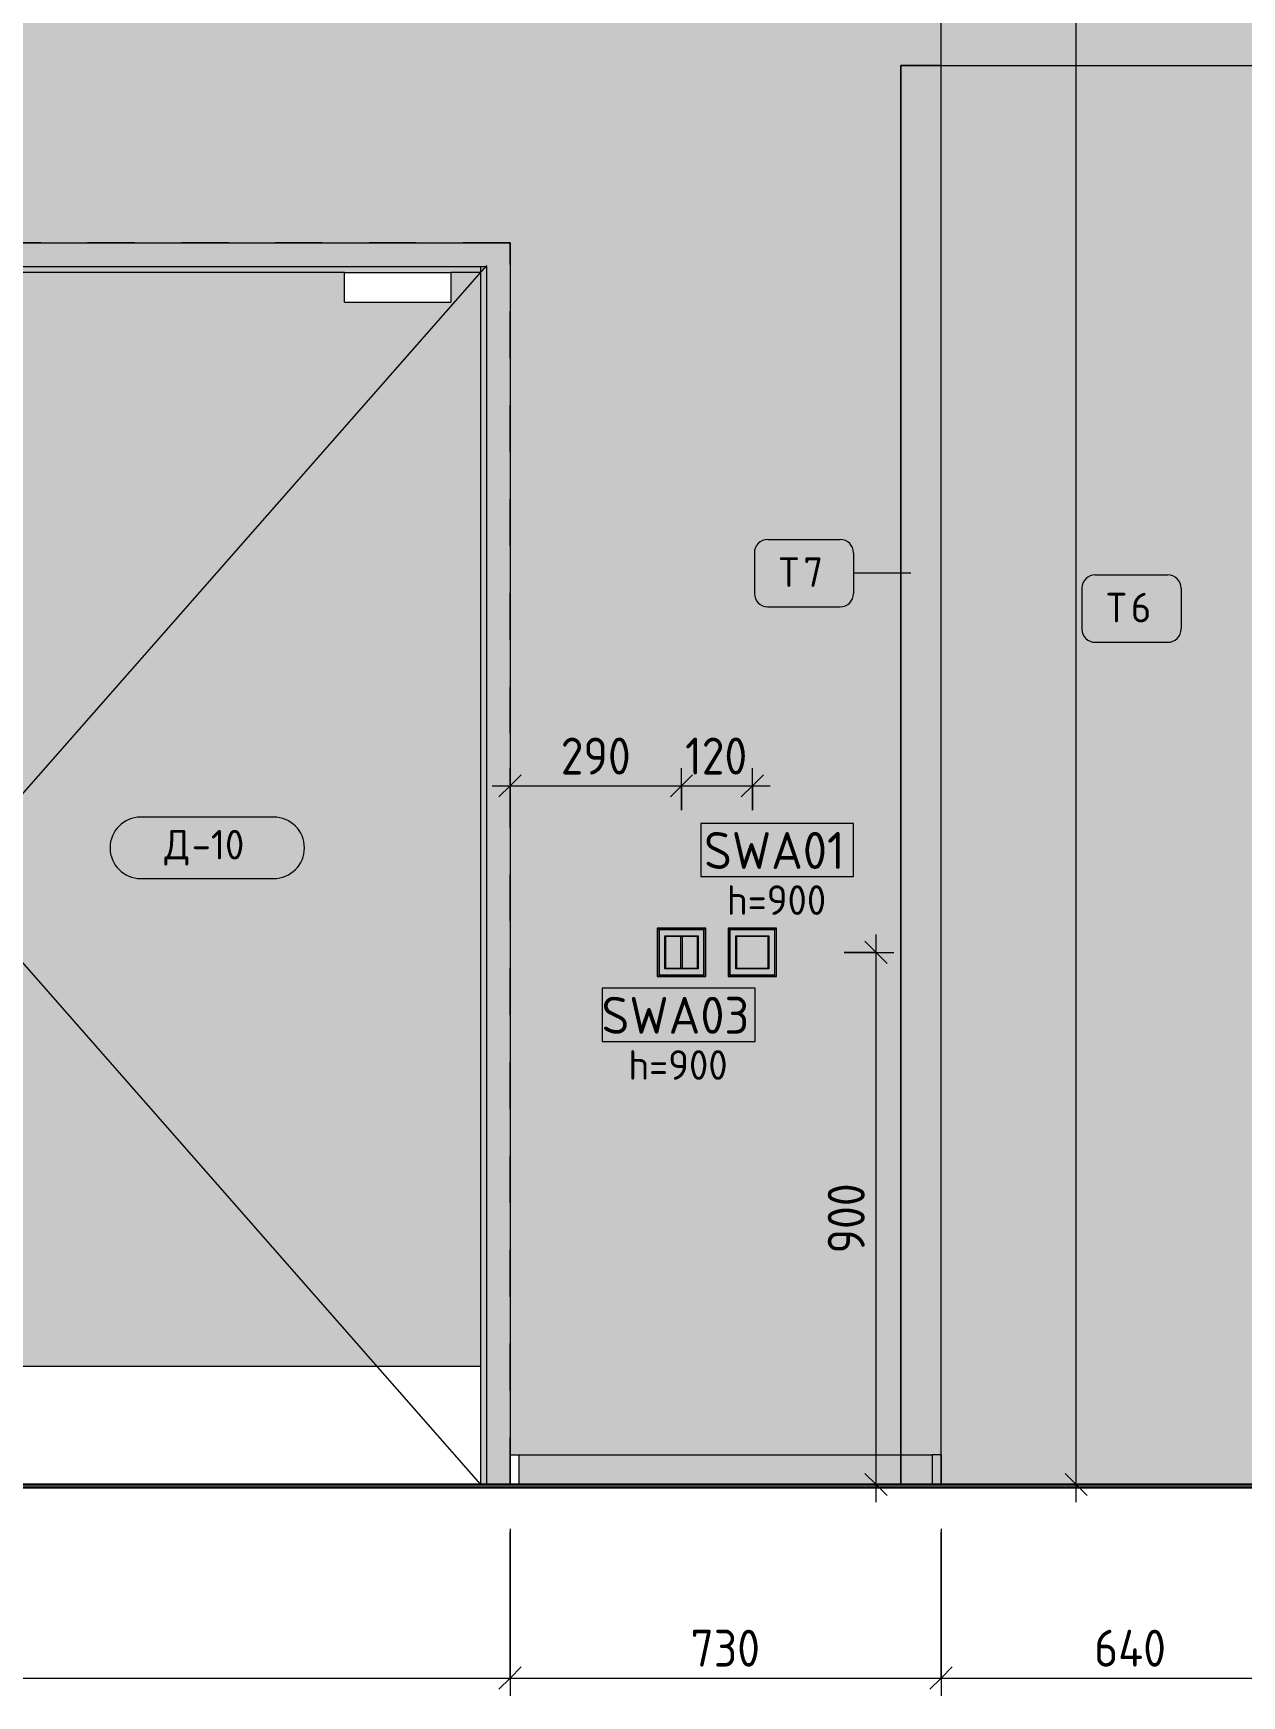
# Model space of a CAD drawing. Header units: millimetres. Extents: x 39486 to 115248, y -1987 to 27400.
# Drawn here: x 98013 to 100057, y 3843 to 6655 of the extents above; entities that cross this region are included whole.
import ezdxf

# ---------------------------------------------------------------- set-up
doc = ezdxf.new("R2010")
doc.units = ezdxf.units.MM
doc.linetypes.add('Штрих', pattern=[158.75, 79.375, -79.375])
for name, color, linetype, lineweight in [('A-ANNO-DIMS', 7, 'Continuous', 9), ('A-ANNO-DIMS-25', 7, 'Continuous', 9), ('A-DOOR', 7, 'Continuous', 9), ('A-DOOR-2', 7, 'Штрих', 9), ('A-DOOR-FRAM-1', 7, 'Continuous', 9), ('A-DOOR-IDEN', 7, 'Continuous', 9), ('A-GENM', 7, 'Continuous', 9), ('A-WALL-PATT', 7, 'Continuous', 9), ('E-ELEC-FIXT-IDEN', 7, 'Continuous', 9), ('I-FURN-IDEN', 7, 'Continuous', 9), ('I-WALL', 7, 'Continuous', 9), ('Электрические приборы', 7, 'Continuous', 9)]:
    doc.layers.add(name, color=color, linetype=linetype, lineweight=lineweight)
for name, color, linetype, lineweight, true_color in [('A-DETL', 9, 'Continuous', 9, 0x808080), ('A-FLOR-1', 7, 'Continuous', 9, 0x787878), ('A-FLOR-FNSH-2', 7, 'Continuous', 30, 0x3c3c3c), ('I-FURN-2', 7, 'Continuous', 9, 0xacacac), ('I-FURN-3', 7, 'Continuous', 9, 0xc0c0c0), ('I-FURN-4', 7, 'Continuous', 9, 0x949494), ('I-FURN-5', 7, 'Continuous', 9, 0x9e9e9e)]:
    doc.layers.add(name, color=color, linetype=linetype, lineweight=lineweight, true_color=true_color)
doc.layers.add('I-FURN-109', color=7, linetype='Continuous', lineweight=9, true_color=0x7f7f7f, transparency=0.7)
doc.styles.add('GOST Common_2', font='GOST_Common.ttf', dxfattribs={"height": 50})
doc.styles.add('GOST Common_4', font='GOST_Common.ttf', dxfattribs={"height": 62.5})
doc.styles.add('ISOCPEUR_1', font='isocpeur.ttf', dxfattribs={"width": 0.9, "height": 62.5})
doc.dimstyles.new('ISO-2_5_0_9К_БОЛЬШОЙ_1', dxfattribs={"dimscale": 304.8, "dimtxt": 62.248823, "dimasz": 0.123031, "dimexe": 0.098425, "dimexo": 0.246063, "dimgap": 0, "dimtad": 1, "dimdec": 0, "dimrnd": 10, "dimzin": 0, "dimdsep": 46, "dimtxsty": 'ISOCPEUR_1', "dimblk1": 'OBLIQUE', "dimblk2": 'OBLIQUE', "dimsah": 1, "dimcen": 0.09, "dimdle": 0.098425, "dimazin": 0, "dimtfac": 1, "dimtdec": 4, "dimtix": 1, "dimtmove": 0, "dimatfit": 3, "dimfxl": 1, "dimtvp": 1, "dimtolj": 1, "dimtzin": 0, "dimarcsym": 2})

# ---------------------------------------------------------------- blocks, each defined once
blk = doc.blocks.new('110_Дверь_СКБ_2Ст - Д-10 1800x2100h_Актовый зал EI30-32403870-Развертка 2_19-2')
at = {"layer": 'A-DOOR'}
h = blk.add_hatch(color=256, dxfattribs=at)
h.paths.add_polyline_path([(-25025, 4400), (-25000, 4400), (-25000, 6250), (-25670, 6250), (-25670, 6200), (-25850, 6200), (-25850, 6250), (-25900, 6250), (-25900, 4400)])
h.paths.add_polyline_path([(-25077.9, 5035.1), (-25085.3, 5035.5), (-25092.5, 5037.7), (-25099.4, 5042.2), (-25104, 5047), (-25107.7, 5053.5), (-25109.7, 5060.7), (-25109.7, 5068.8), (-25108, 5075.6), (-25104, 5082.8), (-25099.4, 5087.9), (-25093.1, 5092), (-25085.9, 5094.4), (-25078.4, 5095), (-25070.9, 5093.6), (-25064.1, 5090.4), (-25058.2, 5085.6), (-25053.7, 5079.5), (-25051, 5072.5), (-25050, 5065), (-25051, 5057.5), (-25053.7, 5050.6), (-25058, 5044.6), (-25063.8, 5039.8), (-25070.5, 5036.5), (-25075.8, 5035.5)])
h.paths.add_polyline_path([(-25079.5, 5165), (-25088.5, 5166), (-25096.9, 5169.3), (-25104.2, 5174.7), (-25109.9, 5181.7), (-25113.5, 5190), (-25210, 5190), (-25212.6, 5190.3), (-25215, 5191.3), (-25217.1, 5192.9), (-25218.7, 5195), (-25219.7, 5197.4), (-25220, 5200), (-25219.7, 5202.6), (-25218.7, 5205), (-25217.1, 5207.1), (-25215, 5208.7), (-25212.6, 5209.7), (-25210, 5210), (-25113.5, 5210), (-25109.9, 5218.3), (-25104.2, 5225.3), (-25096.9, 5230.7), (-25088.5, 5234), (-25079.5, 5235), (-25070.5, 5233.7), (-25062.2, 5230.1), (-25055.1, 5224.6), (-25049.6, 5217.3), (-25046.2, 5209), (-25045, 5200), (-25046.6, 5190), (-25049.6, 5182.7), (-25055.1, 5175.4), (-25062.2, 5169.9), (-25071.3, 5166.2), (-25077.4, 5165.3)])
blk.add_hatch(color=256, dxfattribs=at).paths.add_polyline_path([(-25000, 4400), (-24100, 4400), (-24100, 6250), (-24150, 6250), (-24150, 6200), (-24330, 6200), (-24330, 6250), (-25000, 6250), (-25000, 5367.2)])
at = {"layer": 'A-DOOR-FRAM-1'}
for points in [[(-24087.5, 4200), (-24050, 4200), (-24050, 6300), (-25950, 6300), (-25950, 4200), (-25910, 4200), (-25910, 6260), (-24090, 6260), (-24090, 4200)], [(-25900, 4200), (-25900, 6260), (-25910, 6260), (-25910, 4200)], [(-25000, 6250), (-24100, 6250), (-24100, 6260), (-25900, 6260), (-25900, 6250), (-25025, 6250)], [(-24090, 4200), (-24090, 6260), (-24100, 6260), (-24100, 4200)]]:
    blk.add_hatch(color=256, dxfattribs=at).paths.add_polyline_path(points)
at = {"layer": 'A-DOOR'}
for p, q in [((-25850, 6250), (-25900, 6250)), ((-25900, 4400), (-25900, 6250)), ((-25670, 6250), (-25850, 6250)), ((-25850, 6250), (-25850, 6200)), ((-25000, 6250), (-25670, 6250)), ((-25670, 6200), (-25670, 6250)), ((-24330, 6250), (-25000, 6250)), ((-25000, 4400), (-25000, 6250)), ((-25000, 6250), (-25000, 4400)), ((-24330, 6250), (-24150, 6250)), ((-24330, 6200), (-24330, 6250)), ((-24100, 6250), (-24150, 6250)), ((-24150, 6250), (-24150, 6200)), ((-24100, 6250), (-24100, 4400)), ((-25850, 6200), (-25670, 6200)), ((-24330, 6200), (-24150, 6200)), ((-25210, 5210), (-25080, 5210)), ((-25080, 5210), (-25113.5, 5210)), ((-25080, 5190), (-25210, 5190)), ((-25113.5, 5190), (-25080, 5190)), ((-25000, 4400), (-25900, 4400)), ((-25900, 4400), (-25900, 4200)), ((-25000, 4400), (-24100, 4400)), ((-25000, 4400), (-25000, 4200)), ((-25000, 4200), (-25000, 4400)), ((-24100, 4400), (-24100, 4200))]:
    blk.add_line(p, q, dxfattribs=at)
for centre, radius, start, end in [((-25080, 5200), 35, 0, 163.3985), ((-25210, 5200), 10, 90, 270), ((-25080, 5200), 10, 270, 90), ((-25080, 5200), 10, 270, 90), ((-25080, 5200), 35, 196.6015, 0), ((-25080, 5065), 30, 0, 188.1699), ((-25080, 5065), 30, 188.1699, 0)]:
    blk.add_arc(centre, radius, start, end, dxfattribs=at)
at = {"layer": 'A-DOOR-2'}
for p, q in [((-24050, 6300), (-25950, 6300)), ((-25950, 4200), (-25950, 6300)), ((-24050, 6300), (-25950, 6300)), ((-25950, 4200), (-25950, 6300)), ((-24050, 4200), (-24050, 6300)), ((-24050, 4200), (-24050, 6300))]:
    blk.add_line(p, q, dxfattribs=at)
at = {"layer": 'A-DOOR-FRAM-1'}
for p, q in [((-25910, 4200), (-25910, 6260)), ((-25910, 6260), (-24090, 6260)), ((-25900, 6250), (-25900, 6260)), ((-25900, 6260), (-25900, 4400)), ((-25850, 6250), (-25900, 6250)), ((-24330, 6250), (-25670, 6250)), ((-24100, 6250), (-24150, 6250)), ((-24100, 6260), (-24100, 6250)), ((-24100, 6260), (-24100, 4400)), ((-24090, 6260), (-24090, 4200))]:
    blk.add_line(p, q, dxfattribs=at)
blk = doc.blocks.new('Плинтус - Плинтус темный _ст_школа_-33176512-Развертка 2_19-2')
at = {"layer": 'A-GENM'}
blk.add_hatch(color=256, dxfattribs=at).paths.add_polyline_path([(-23389, 4200), (-23389, 4250), (-24035, 4250), (-24035, 4200)])
for p, q in [((-24049, 4250), (-24035, 4250)), ((-24035, 4250), (-23389, 4250)), ((-24035, 4250), (-24035, 4200)), ((-23389, 4250), (-23336, 4250)), ((-23389, 4200), (-24035, 4200)), ((-23336, 4200), (-23389, 4200))]:
    blk.add_line(p, q, dxfattribs=at)
blk = doc.blocks.new('Плинтус - Плинтус темный _ст_школа_-33176514-Развертка 2_19-2')
at = {"layer": 'A-GENM'}
for p, q in [((-23321, 4250), (-23336, 4250)), ((-23336, 4250), (-23336, 4200)), ((-23321, 4250), (-23321, 4200)), ((-23321, 4200), (-23336, 4200))]:
    blk.add_line(p, q, dxfattribs=at)
blk = doc.blocks.new('Switch1 - Svitch х2-27773486-Развертка 2_19-2')
at = {"layer": 'Электрические приборы'}
h = blk.add_hatch(color=256, dxfattribs=at)
h.paths.add_polyline_path([(-23759, 5059), (-23719, 5059), (-23719, 5141), (-23801, 5141), (-23801, 5059), (-23761, 5059)])
h.paths.add_polyline_path([(-23732, 5060), (-23800, 5060), (-23800, 5140), (-23720, 5140), (-23720, 5060), (-23722, 5060)])
h = blk.add_hatch(color=256, dxfattribs=at)
h.paths.add_polyline_path([(-23798, 5138), (-23732, 5128), (-23732, 5072), (-23798, 5062), (-23788, 5072), (-23788, 5128)])
h.paths.add_polyline_path([(-23788, 5062), (-23722, 5062), (-23722, 5138), (-23798, 5138), (-23798, 5062)])
h = blk.add_hatch(color=256, dxfattribs=at)
h.paths.add_polyline_path([(-23798, 5062), (-23733, 5072), (-23788, 5072)])
h.paths.add_polyline_path([(-23735.9, 5073), (-23733, 5073), (-23733, 5127), (-23787, 5127), (-23787, 5073)])
h.paths.add_polyline_path([(-23787.5, 5128), (-23733, 5128.2), (-23798, 5138), (-23788, 5128)])
for p, q in [((-23801, 5141), (-23801, 5059)), ((-23719, 5141), (-23801, 5141)), ((-23800, 5140), (-23720, 5140)), ((-23800, 5060), (-23800, 5140)), ((-23798, 5138), (-23798, 5062)), ((-23722, 5138), (-23798, 5138)), ((-23798, 5138), (-23798, 5062)), ((-23722, 5138), (-23798, 5138)), ((-23788, 5128), (-23732, 5128)), ((-23788, 5072), (-23788, 5128)), ((-23788, 5128), (-23732, 5128)), ((-23788, 5072), (-23788, 5128)), ((-23761, 5127), (-23787, 5127)), ((-23787, 5127), (-23787, 5073)), ((-23787, 5127), (-23787, 5073)), ((-23733, 5127), (-23787, 5127)), ((-23761, 5073), (-23761, 5127)), ((-23759, 5127), (-23759, 5073)), ((-23733, 5127), (-23759, 5127)), ((-23733, 5073), (-23733, 5127)), ((-23733, 5073), (-23733, 5127)), ((-23732, 5128), (-23732, 5072)), ((-23732, 5128), (-23732, 5072)), ((-23722, 5062), (-23722, 5138)), ((-23722, 5062), (-23722, 5138)), ((-23720, 5140), (-23720, 5060)), ((-23719, 5059), (-23719, 5141)), ((-23798, 5062), (-23722, 5062)), ((-23798, 5062), (-23722, 5062)), ((-23732, 5072), (-23788, 5072)), ((-23732, 5072), (-23788, 5072)), ((-23787, 5073), (-23761, 5073)), ((-23787, 5073), (-23733, 5073)), ((-23759, 5073), (-23733, 5073)), ((-23801, 5059), (-23719, 5059)), ((-23720, 5060), (-23800, 5060))]:
    blk.add_line(p, q, dxfattribs=at)
blk = doc.blocks.new('Switch1 - Svitch х1-27451173-Развертка 2_19-2')
at = {"layer": 'Электрические приборы'}
h = blk.add_hatch(color=256, dxfattribs=at)
h.paths.add_polyline_path([(-23667.2, 5059), (-23599.2, 5059), (-23599.2, 5141), (-23681.2, 5141), (-23681.2, 5059), (-23668.2, 5059)])
h.paths.add_polyline_path([(-23678.2, 5060), (-23680.2, 5060), (-23680.2, 5140), (-23600.2, 5140), (-23600.2, 5060), (-23668.2, 5060)])
h = blk.add_hatch(color=256, dxfattribs=at)
h.paths.add_polyline_path([(-23668.2, 5062), (-23602.2, 5062), (-23602.2, 5138), (-23678.2, 5138), (-23678.2, 5062)])
h.paths.add_polyline_path([(-23623.1, 5072), (-23668.2, 5072), (-23668.2, 5128), (-23612.2, 5128), (-23612.2, 5072), (-23618.7, 5072)])
h.paths.add_polyline_path([(-23623.5, 5073), (-23613.2, 5073), (-23613.2, 5127), (-23667.2, 5127), (-23667.2, 5073)])
for p, q in [((-23599.2, 5141), (-23681.2, 5141)), ((-23681.2, 5141), (-23681.2, 5059)), ((-23680.2, 5060), (-23680.2, 5140)), ((-23680.2, 5140), (-23600.2, 5140)), ((-23602.2, 5138), (-23678.2, 5138)), ((-23678.2, 5138), (-23678.2, 5062)), ((-23668.2, 5072), (-23668.2, 5128)), ((-23668.2, 5128), (-23612.2, 5128)), ((-23613.2, 5127), (-23667.2, 5127)), ((-23667.2, 5127), (-23667.2, 5073)), ((-23613.2, 5073), (-23613.2, 5127)), ((-23612.2, 5128), (-23612.2, 5072)), ((-23602.2, 5062), (-23602.2, 5138)), ((-23600.2, 5140), (-23600.2, 5060)), ((-23599.2, 5059), (-23599.2, 5141)), ((-23678.2, 5062), (-23602.2, 5062)), ((-23612.2, 5072), (-23668.2, 5072)), ((-23667.2, 5073), (-23613.2, 5073)), ((-23681.2, 5059), (-23599.2, 5059)), ((-23600.2, 5060), (-23680.2, 5060))]:
    blk.add_line(p, q, dxfattribs=at)
blk = doc.blocks.new('Мат в спортивном зале - Т7-31175720-Развертка 2_19-2')
at = {"layer": 'I-FURN-109'}
for points in [[(-23336, 4250), (-23321, 4250), (-23321, 6600), (-23389, 6600), (-23389, 4250), (-23337.4, 4250)], [(-23389, 4200), (-23336, 4200), (-23336, 4250), (-23389, 4250)]]:
    blk.add_hatch(color=256, dxfattribs=at).paths.add_polyline_path(points)
at = {"layer": 'I-FURN-2'}
for q in [(-23321, 6600), (-23389, 4200)]:
    blk.add_line((-23389, 6600), q, dxfattribs=at)
at = {"layer": 'I-FURN-4'}
blk.add_line((-23389, 4200), (-23336, 4200), dxfattribs=at)
at = {"layer": 'I-FURN-5'}
for p, q in [((-23321, 6600), (-23389, 6600)), ((-23389, 6600), (-23389, 4200)), ((-23336, 4200), (-23389, 4200))]:
    blk.add_line(p, q, dxfattribs=at)
blk = doc.blocks.new('Мат в спортивном зале - Т6-V79-Развертка 2_19-2')
at = {"layer": 'I-FURN-109'}
for points in [[(-23321, 4200), (-22679, 4200), (-22679, 6600), (-23321, 6600), (-23321, 4202.9)], [(-23336, 4200), (-23321, 4200), (-23321, 4250), (-23336, 4250), (-23336, 4246)]]:
    blk.add_hatch(color=256, dxfattribs=at).paths.add_polyline_path(points)
at = {"layer": 'I-FURN-2'}
for q in [(-22611, 6600), (-22609, 4200)]:
    blk.add_line((-22609, 6600), q, dxfattribs=at)
at = {"layer": 'I-FURN-3'}
for p, q in [((-23389, 6600), (-22609, 6600)), ((-23389, 6600), (-23389, 4200)), ((-22609, 6600), (-22609, 4200))]:
    blk.add_line(p, q, dxfattribs=at)
at = {"layer": 'I-FURN-4'}
for p, q in [((-23389, 4200), (-23336, 4200)), ((-22679, 4200), (-22611, 4200))]:
    blk.add_line(p, q, dxfattribs=at)
at = {"layer": 'I-FURN-5'}
for p, q in [((-23321, 6600), (-23389, 6600)), ((-23389, 4200), (-23389, 6600)), ((-22611, 6600), (-22679, 6600)), ((-22611, 4200), (-22609, 4200))]:
    blk.add_line(p, q, dxfattribs=at)
blk = doc.blocks.new('DIMBLOCK93-Развертка 2_19-2')
at = {"layer": 'A-ANNO-DIMS-25'}
for p, q in [((96919.4, 4125), (96919.4, 3842.5)), ((96919.4, 3872.5), (96919.4, 4120)), ((98819.4, 4125), (98819.4, 3842.5)), ((98819.4, 3872.5), (98819.4, 4120)), ((96919.4, 3872.5), (98819.4, 3872.5))]:
    blk.add_line(p, q, dxfattribs=at)
at = {"layer": 'A-ANNO-DIMS-25', "lineweight": 20}
for p, q in [((96919.4, 3872.5), (96938.1, 3891.3)), ((98819.4, 3872.5), (98838.1, 3891.3)), ((96919.4, 3872.5), (96900.6, 3853.8)), ((98819.4, 3872.5), (98800.6, 3853.8))]:
    blk.add_line(p, q, dxfattribs=at)
at = {"layer": 'A-ANNO-DIMS-25', "color": 0, "insert": (97795.8, 3954.2), "char_height": 62.5, "width": 176.691, "attachment_point": 1, "line_spacing_factor": 1.149209, "style": 'ISOCPEUR_1'}
blk.add_mtext('1900', dxfattribs=at)
blk = doc.blocks.new('_Oblique')
at = {"color": 0, "linetype": 'ByBlock', "lineweight": -2}
blk.add_line((-0.5, -0.5), (0.5, 0.5), dxfattribs=at)
blk = doc.blocks.new('DIMBLOCK94-Развертка 2_19-2')
at = {"layer": 'A-ANNO-DIMS-25'}
for p, q in [((98819.4, 4125), (98819.4, 3842.5)), ((98819.4, 3872.5), (98819.4, 4120)), ((99548.4, 4125), (99548.4, 3842.5)), ((99548.4, 3872.5), (99548.4, 4120)), ((98819.4, 3872.5), (99548.4, 3872.5))]:
    blk.add_line(p, q, dxfattribs=at)
at = {"layer": 'A-ANNO-DIMS-25', "lineweight": 20}
for p, q in [((98819.4, 3872.5), (98838.1, 3891.3)), ((99548.4, 3872.5), (99567.1, 3891.3)), ((98819.4, 3872.5), (98800.6, 3853.8)), ((99548.4, 3872.5), (99529.6, 3853.8))]:
    blk.add_line(p, q, dxfattribs=at)
at = {"layer": 'A-ANNO-DIMS-25', "color": 0, "insert": (99124.6, 3954.2), "char_height": 62.5, "width": 142.215, "attachment_point": 1, "line_spacing_factor": 1.149209, "style": 'ISOCPEUR_1'}
blk.add_mtext('730', dxfattribs=at)
blk = doc.blocks.new('DIMBLOCK95-Развертка 2_19-2')
at = {"layer": 'A-ANNO-DIMS-25'}
for p, q in [((99548.4, 4125), (99548.4, 3842.5)), ((99548.4, 3872.5), (99548.4, 4120)), ((100190.4, 4125), (100190.4, 3842.5)), ((100190.4, 3872.5), (100190.4, 4120)), ((99548.4, 3872.5), (100190.4, 3872.5))]:
    blk.add_line(p, q, dxfattribs=at)
at = {"layer": 'A-ANNO-DIMS-25', "lineweight": 20}
for p, q in [((99548.4, 3872.5), (99567.1, 3891.3)), ((100190.4, 3872.5), (100209.1, 3891.3)), ((99548.4, 3872.5), (99529.6, 3853.8)), ((100190.4, 3872.5), (100171.6, 3853.8))]:
    blk.add_line(p, q, dxfattribs=at)
at = {"layer": 'A-ANNO-DIMS-25', "color": 0, "insert": (99807.1, 3954.2), "char_height": 62.5, "width": 149.397, "attachment_point": 1, "line_spacing_factor": 1.149209, "style": 'ISOCPEUR_1'}
blk.add_mtext('640', dxfattribs=at)
blk = doc.blocks.new('DIMBLOCK102-Развертка 2_19-2')
at = {"layer": 'A-ANNO-DIMS-25', "lineweight": 20}
for p, q in [((99776.7, 11860), (99758, 11878.8)), ((99776.7, 11860), (99795.5, 11841.2)), ((99776.7, 4200), (99758, 4218.7)), ((99776.7, 4200), (99795.5, 4181.2))]:
    blk.add_line(p, q, dxfattribs=at)
at = {"layer": 'A-ANNO-DIMS-25'}
for p, q in [((99776.7, 4170), (99776.7, 11890)), ((99825.2, 11860), (99746.7, 11860)), ((99776.7, 11860), (99825.2, 11860)), ((99828.6, 4200), (99746.7, 4200)), ((99776.7, 4200), (99828.6, 4200))]:
    blk.add_line(p, q, dxfattribs=at)
at = {"layer": 'A-ANNO-DIMS-25', "color": 0, "insert": (99695.1, 7951), "char_height": 62.5, "width": 189.619, "attachment_point": 1, "rotation": 90, "line_spacing_factor": 1.149209, "style": 'ISOCPEUR_1'}
blk.add_mtext('7660', dxfattribs=at)
blk = doc.blocks.new('М_силовых электроприборов_РАЗВЕРТКИ - Типоразмер_примечание-27444908-Развертка 2_19-2')
at = {"layer": 'E-ELEC-FIXT-IDEN'}
for p, q in [((-23635.7, 5039.3), (-23894, 5039.3)), ((-23894, 5039.3), (-23894, 4949.2)), ((-23635.7, 4949.2), (-23635.7, 5039.3)), ((-23894, 4949.2), (-23635.7, 4949.2))]:
    blk.add_line(p, q, dxfattribs=at)
blk = doc.blocks.new('DIMBLOCK103-Развертка 2_19-2')
at = {"layer": 'A-ANNO-DIMS-25', "lineweight": 20}
for p, q in [((99438.3, 5100), (99419.6, 5118.7)), ((99438.3, 5100), (99457.1, 5081.2)), ((99438.3, 4200), (99419.6, 4218.7)), ((99438.3, 4200), (99457.1, 4181.2))]:
    blk.add_line(p, q, dxfattribs=at)
at = {"layer": 'A-ANNO-DIMS-25'}
for p, q in [((99438.3, 4170), (99438.3, 5130)), ((99384.2, 5100), (99468.3, 5100)), ((99438.3, 5100), (99384.2, 5100)), ((99469.4, 4200), (99408.3, 4200)), ((99438.3, 4200), (99469.4, 4200))]:
    blk.add_line(p, q, dxfattribs=at)
at = {"layer": 'A-ANNO-DIMS-25', "color": 0, "insert": (99356.7, 4590.7), "char_height": 62.5, "width": 142.215, "attachment_point": 1, "rotation": 90, "line_spacing_factor": 1.149209, "style": 'ISOCPEUR_1'}
blk.add_mtext('900', dxfattribs=at)
blk = doc.blocks.new('DIMBLOCK104-Развертка 2_19-2')
at = {"layer": 'A-ANNO-DIMS-25'}
for p, q in [((98819.4, 5333.2), (98819.4, 5411.7)), ((99109.4, 5340.3), (99109.4, 5411.7)), ((98789.4, 5381.7), (99109.4, 5381.7)), ((98819.4, 5381.7), (98819.4, 5333.2)), ((99109.4, 5381.7), (99109.4, 5340.3))]:
    blk.add_line(p, q, dxfattribs=at)
at = {"layer": 'A-ANNO-DIMS-25', "lineweight": 20}
for p, q in [((98819.4, 5381.7), (98838.1, 5400.4)), ((99109.4, 5381.7), (99128.1, 5400.4)), ((98819.4, 5381.7), (98800.6, 5362.9)), ((99109.4, 5381.7), (99090.6, 5362.9))]:
    blk.add_line(p, q, dxfattribs=at)
at = {"layer": 'A-ANNO-DIMS-25', "color": 0, "insert": (98905.1, 5463.3), "char_height": 62.5, "width": 142.215, "attachment_point": 1, "line_spacing_factor": 1.149209, "style": 'ISOCPEUR_1'}
blk.add_mtext('290', dxfattribs=at)
blk = doc.blocks.new('DIMBLOCK105-Развертка 2_19-2')
at = {"layer": 'A-ANNO-DIMS-25'}
for p, q in [((99109.4, 5340.3), (99109.4, 5411.7)), ((99229.2, 5340.3), (99229.2, 5411.7)), ((99109.4, 5381.7), (99259.2, 5381.7)), ((99109.4, 5381.7), (99109.4, 5340.3)), ((99229.2, 5381.7), (99229.2, 5340.3))]:
    blk.add_line(p, q, dxfattribs=at)
at = {"layer": 'A-ANNO-DIMS-25', "lineweight": 20}
for p, q in [((99109.4, 5381.7), (99128.1, 5400.4)), ((99229.2, 5381.7), (99247.9, 5400.4)), ((99109.4, 5381.7), (99090.6, 5362.9)), ((99229.2, 5381.7), (99210.4, 5362.9))]:
    blk.add_line(p, q, dxfattribs=at)
at = {"layer": 'A-ANNO-DIMS-25', "color": 0, "insert": (99115.4, 5463.3), "char_height": 62.5, "width": 129.286, "attachment_point": 1, "line_spacing_factor": 1.149209, "style": 'ISOCPEUR_1'}
blk.add_mtext('120', dxfattribs=at)
blk = doc.blocks.new('М_двери - Типоразмер_рамка-25223575-Развертка 2_19-2')
at = {"layer": 'A-DOOR-IDEN'}
for p, q in [((-24449.7, 5328.8), (-24674.5, 5328.8)), ((-24674.5, 5224.8), (-24449.7, 5224.8))]:
    blk.add_line(p, q, dxfattribs=at)
for centre, start, end in [((-24674.5, 5276.8), 90, 270), ((-24449.7, 5276.8), 270, 90)]:
    blk.add_arc(centre, 52, start, end, dxfattribs=at)
blk = doc.blocks.new('Марка_Мебель - В прямоуг_Balcon_Марка-25523697-Развертка 2_19-2')
at = {"layer": 'I-FURN-IDEN'}
for p, q in [((-19356.8, 6812.7), (-19234, 6812.7)), ((-19379.3, 6790.2), (-19379.3, 6721.1)), ((-19211.5, 6790.2), (-19211.5, 6721.3)), ((-19356.9, 6698.8), (-19234, 6698.8))]:
    blk.add_line(p, q, dxfattribs=at)
for centre, radius, start, end in [((-19356.8, 6790.2), 22.5, 90, 180), ((-19234, 6790.2), 22.5, 0, 90), ((-19356.9, 6721.1), 22.3, 180, 270), ((-19234, 6721.3), 22.5, 270, 0)]:
    blk.add_arc(centre, radius, start, end, dxfattribs=at)

msp = doc.modelspace()

# ---------------------------------------------------------------- hatches: boundary and pattern name
at = {"layer": 'A-FLOR-1'}
msp.add_hatch(color=256, dxfattribs=at).paths.add_polyline_path([(110519.4, 4195), (110969.4, 4195), (110969.4, 4200), (95989.4, 4200), (95989.4, 4195), (110500.9, 4195)])
h = msp.add_hatch(dxfattribs=at)
h.set_pattern_fill('FP_18', color=256, style=0, pattern_type=2)
h.set_pattern_definition([(45, (122869.386, 0), (-18.858538, 18.858538), [26.67, -4.445, 0.889, -4.445]), (45, (122869.386, 18.847), (-18.858538, 18.858538), []), (50, (122869.386, 0), (31.882273, -2.789042), [3.334, -36.671]), (355, (122869.386, 0), (-6.167438, 33.434757), [2.667, -29.337]), (100.451, (122872.043, -0.232), (25.714778, 30.644908), [2.833, -31.166]), (46.184, (122869.386, 8.89), (47.43861, -7.35742), [5.001, -55.007]), (96.636, (122873.34, 8.277), (41.54552, 43.30015), [4.25, -46.749]), (351.184, (122869.386, 8.89), (41.545944, 43.29915), [4, -44.005]), (21, (122873.83, 6.667), (26.53271, -17.896184), [3.334, -36.671]), (326, (122873.83, 6.667), (10.81533, 32.23273), [2.667, -29.337]), (71.451, (122876.042, 5.176), (37.347598, 14.33587), [2.833, -31.166]), (37.5, (122869.386, 0), (0.5409076, 14.797043), [0.8382, -28.143, 0.8382, -28.943, -29.448]), (37.5, (122869.386, 0), (0.5409076, 14.797043), [-58.763, 0.8382, -28.61]), (7.5, (122869.386, 0), (11.693745, 17.531323), [0.8382, -16.142, 0.8382, -27.476, -11.224]), (7.5, (122869.386, 0), (11.693745, 17.531323), [-45.295, 0.8382, -10.385]), (327.5, (122859.474, 0), (23.728552, -1.0023125), [0.8382, -10.274, 0.8382, -33.833, -46.006]), (327.5, (122859.474, 0), (23.728552, -1.0023125), [-45.783, 0.8382, -45.168]), (317.5, (122855.029, 0), (25.922812, 4.449889), [0.8382, -13.608, 0.8382, -22.187, -32.671]), (317.5, (122855.029, 0), (25.922812, 4.449889), [-37.471, 0.8382, -31.833])])
h.paths.add_polyline_path([(104049.4, 4194.6), (110969.7, 4194.6), (110969.7, 4195), (95989.4, 4195), (95989.4, 4194.6), (103938.3, 4194.6)])
at = {"layer": 'A-WALL-PATT'}
h = msp.add_hatch(color=256, dxfattribs=at)
h.paths.add_polyline_path([(99549.4, 6600), (100190.4, 6600), (100190.4, 11800), (99549.4, 11800), (99549.4, 7633.5)])
h.paths.add_polyline_path([(100181.9, 11810), (100190.4, 11810), (100190.4, 11860), (99549.4, 11860), (99549.4, 11810), (99719.4, 11810)])
h = msp.add_hatch(color=256, dxfattribs=at)
h.paths.add_polyline_path([(96459.4, 4200), (96459.4, 4200), (96459.4, 4250), (96919.4, 4250), (96919.4, 6300), (98819.4, 6300), (98819.4, 4200), (98820.4, 4200), (98820.4, 4250), (99480.4, 4250), (99480.4, 6600), (99548.4, 6600), (99548.4, 7670), (96390.4, 7670), (96390.4, 6600), (96458.4, 6600), (96458.4, 5000), (96459.4, 5000), (96459.4, 4473.9)])
h.paths.add_polyline_path([(99201.2, 5059), (99188.2, 5059), (99188.2, 5141), (99270.2, 5141), (99270.2, 5059), (99202.2, 5059)])
h.paths.add_polyline_path([(99147.4, 5059), (99068.4, 5059), (99068.4, 5141), (99150.4, 5141), (99150.4, 5059), (99149.4, 5059)])
h.paths.add_polyline_path([(99250.4, 5060), (99269.2, 5060), (99269.2, 5140), (99189.2, 5140), (99189.2, 5060), (99202.2, 5060)])
h.paths.add_polyline_path([(99136.4, 5060), (99149.4, 5060), (99149.4, 5140), (99069.4, 5140), (99069.4, 5060), (99133.5, 5060)])
h.paths.add_polyline_path([(99267.2, 5062), (99191.2, 5062), (99191.2, 5138), (99267.2, 5138), (99267.2, 5072)])
h.paths.add_polyline_path([(99082.4, 5062), (99071.4, 5062), (99071.4, 5138), (99147.4, 5138), (99147.4, 5062), (99108.4, 5062)])
h.paths.add_polyline_path([(99133.5, 5072), (99137.4, 5072), (99137.4, 5128), (99081.4, 5128), (99081.4, 5072), (99110.4, 5072)])
h.paths.add_polyline_path([(99201.2, 5072), (99257.2, 5072), (99257.2, 5128), (99201.2, 5128), (99201.2, 5073)])
h.paths.add_polyline_path([(99108.4, 5073), (99082.4, 5073), (99082.4, 5127), (99136.4, 5127), (99136.4, 5073), (99110.4, 5073)])
h.paths.add_polyline_path([(99202.2, 5073), (99202.2, 5127), (99256.2, 5127), (99256.2, 5073), (99245.9, 5073)])
h.paths.add_polyline_path([(97141.2, 8320), (99549.4, 8320), (99549.4, 11700), (96390.4, 11700), (96390.4, 8320), (97024, 8320)])
msp.add_hatch(color=256, dxfattribs=at).paths.add_polyline_path([(99549.4, 6600), (99549.4, 8100), (99548.4, 8100), (99548.4, 6600)])

# ---------------------------------------------------------------- linework, layer by layer
at = {"layer": 'A-DETL'}
for q in [(98779.9, 6262), (98769.4, 4200)]:
    msp.add_line((97869.4, 5225), q, dxfattribs=at)
at = {"layer": 'A-FLOR-FNSH-2'}
for p, q in [((110949.4, 4200), (95989.4, 4200)), ((95989.4, 4195), (110969.7, 4195))]:
    msp.add_line(p, q, dxfattribs=at)
at = {"layer": 'I-FURN-IDEN'}
msp.add_line((99497.2, 5741.5), (99400.4, 5741.5), dxfattribs=at)
at = {"layer": 'I-WALL'}
for p, q in [((99548.4, 4200), (99548.4, 8100)), ((96919.4, 6300), (98819.4, 6300)), ((98819.4, 6300), (98819.4, 4200))]:
    msp.add_line(p, q, dxfattribs=at)

# ---------------------------------------------------------------- block references
at = {"layer": 'A-DOOR'}
msp.add_blockref('110_Дверь_СКБ_2Ст - Д-10 1800x2100h_Актовый зал EI30-32403870-Развертка 2_19-2', (122869.4, 0), dxfattribs=at)
at = {"layer": 'A-DOOR-IDEN'}
msp.add_blockref('М_двери - Типоразмер_рамка-25223575-Развертка 2_19-2', (122869.4, 0), dxfattribs=at)
at = {"layer": 'A-GENM'}
for name in ['Плинтус - Плинтус темный _ст_школа_-33176512-Развертка 2_19-2', 'Плинтус - Плинтус темный _ст_школа_-33176514-Развертка 2_19-2']:
    msp.add_blockref(name, (122869.4, 0), dxfattribs=at)
at = {"layer": 'E-ELEC-FIXT-IDEN'}
for p in [(123036.1, 278.9), (122869.4, 0)]:
    msp.add_blockref('М_силовых электроприборов_РАЗВЕРТКИ - Типоразмер_примечание-27444908-Развертка 2_19-2', p, dxfattribs=at)
at = {"layer": 'I-FURN-3'}
msp.add_blockref('Мат в спортивном зале - Т6-V79-Развертка 2_19-2', (122869.4, 0), dxfattribs=at)
at = {"layer": 'I-FURN-5'}
msp.add_blockref('Мат в спортивном зале - Т7-31175720-Развертка 2_19-2', (122869.4, 0), dxfattribs=at)
at = {"layer": 'I-FURN-IDEN'}
for p in [(118611.9, -1014.3), (119165.8, -1074.3)]:
    msp.add_blockref('Марка_Мебель - В прямоуг_Balcon_Марка-25523697-Развертка 2_19-2', p, dxfattribs=at)
at = {"layer": 'Электрические приборы'}
for name in ['Switch1 - Svitch х2-27773486-Развертка 2_19-2', 'Switch1 - Svitch х1-27451173-Развертка 2_19-2']:
    msp.add_blockref(name, (122869.4, 0), dxfattribs=at)

# ---------------------------------------------------------------- texts
at = {"layer": 'A-DOOR-IDEN', "char_height": 50, "attachment_point": 1, "style": 'GOST Common_2'}
for s, insert, width in [('\\fGOST Common|b0|i0|c204|p34|;Д', (98234.7, 5307.1), 56.118), ('-10', (98281, 5307.1), 118.249)]:
    msp.add_mtext(s, dxfattribs=dict(at, insert=insert, width=width))
at = {"layer": 'E-ELEC-FIXT-IDEN', "attachment_point": 1}
for s, insert, char_height, width, style in [('SWA01', (99147.4, 5303.6), 62.5, 304.641, 'GOST Common_4'), ('h=900', (99186, 5213.4), 50, 220.464, 'GOST Common_2'), ('SWA03', (98974, 5024.8), 62.5, 320.675, 'GOST Common_4'), ('h=900', (99019.3, 4934.5), 50, 220.464, 'GOST Common_2')]:
    msp.add_mtext(s, dxfattribs=dict(at, insert=insert, char_height=char_height, width=width, style=style))
at = {"layer": 'I-FURN-IDEN', "char_height": 50, "attachment_point": 1, "style": 'GOST Common_2'}
for s, insert, width in [('\\fGOST Common|b0|i0|c204|p34|;Т', (99274, 5768.2), 50.105), ('\\fGOST Common|b0|i0|c204|p34|;7', (99315.4, 5768.2), 44.093), ('\\fGOST Common|b0|i0|c204|p34|;Т', (99827.9, 5708.2), 50.105), ('\\fGOST Common|b0|i0|c204|p34|;6', (99869.3, 5708.2), 44.093)]:
    msp.add_mtext(s, dxfattribs=dict(at, insert=insert, width=width))

# ---------------------------------------------------------------- dimensions: what is measured, and where the dimension line sits
at = {"layer": 'A-ANNO-DIMS'}
for base, p1, p2, override, picture, middle in [((99776.7, 11860), (99903.6, 4200), (99750.2, 11860), {"dimpost": '<>', "dimfxl": 7661.535424}, 'DIMBLOCK102-Развертка 2_19-2', (99745.5, 8030)), ((99438.3, 5100), (99394.4, 4200), (99309.2, 5100), {"dimpost": '<>', "dimfxl": 904.026877}, 'DIMBLOCK103-Развертка 2_19-2', (99407.1, 4650))]:
    dim = msp.add_linear_dim(base=base, p1=p1, p2=p2, angle=90, dimstyle='ISO-2_5_0_9К_БОЛЬШОЙ_1', override=override, dxfattribs=at)
    dim.commit()
    dim.dimension.update_dxf_attribs({"geometry": picture, "text_midpoint": middle})
for base, p1, p2, override, picture, middle in [((99109.4, 5381.7), (98819.4, 5408.2), (99109.4, 5265.3), {"dimpost": '<>', "dimfxl": 323.28927}, 'DIMBLOCK104-Развертка 2_19-2', (98964.4, 5412.9)), ((99229.2, 5381.7), (99109.4, 5265.3), (99229.2, 5265.3), {"dimpost": '<>', "dimfxl": 119.767465}, 'DIMBLOCK105-Развертка 2_19-2', (99169.3, 5412.9)), ((98819.4, 3872.5), (96919.4, 4200), (98819.4, 4200), {"dimpost": '<>', "dimfxl": 1900}, 'DIMBLOCK93-Развертка 2_19-2', (97869.4, 3903.8)), ((99548.4, 3872.5), (98819.4, 4200), (99548.4, 4200), {"dimpost": '<>', "dimfxl": 728.999963}, 'DIMBLOCK94-Развертка 2_19-2', (99183.9, 3903.8)), ((100190.4, 3872.5), (99548.4, 4200), (100190.4, 4200), {"dimpost": '<>', "dimfxl": 642}, 'DIMBLOCK95-Развертка 2_19-2', (99869.4, 3903.8))]:
    dim = msp.add_linear_dim(base=base, p1=p1, p2=p2, dimstyle='ISO-2_5_0_9К_БОЛЬШОЙ_1', override=override, dxfattribs=at)
    dim.commit()
    dim.dimension.update_dxf_attribs({"geometry": picture, "text_midpoint": middle})

doc.saveas('drawing.dxf')
